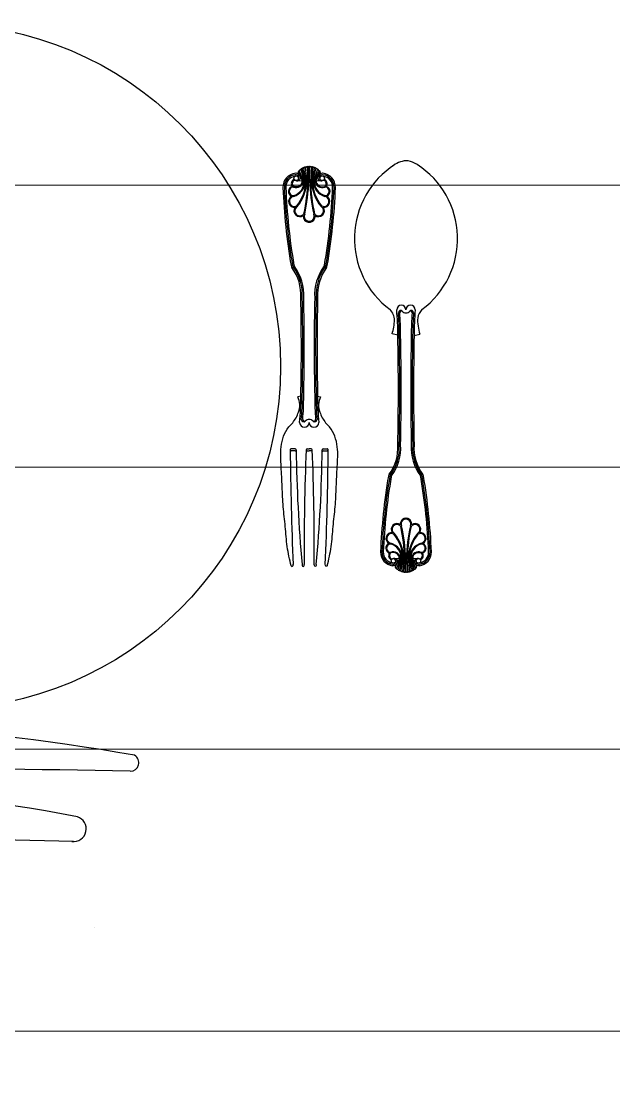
# Model space of a CAD drawing. Header units: millimetres. Extents: x -18512 to 101824, y -95768 to 52898.
# Drawn here: x 32103.4 to 32313.5, y -51470.8 to -51094.3 of the extents above; entities that cross this region are included whole.
import ezdxf

# ---------------------------------------------------------------- set-up
doc = ezdxf.new("R2010")
doc.units = ezdxf.units.MM
doc.header["$LTSCALE"] = 25
doc.layers.add('1547 I-StB-p-00-GA$0$WD-FURNITURE-DETAIL', color=126, linetype='Continuous')
doc.layers.add('wood flooring', color=8, linetype='Continuous', lineweight=13)

msp = doc.modelspace()

# ---------------------------------------------------------------- hatches: boundary and pattern name
at = {"layer": 'wood flooring'}
h = msp.add_hatch(dxfattribs=at)
h.set_pattern_fill('_USER', color=256, scale=100, pattern_type=0)
h.set_pattern_definition([(360, (338285.01, 171947.46), (-2e-14, 100), [])])
h.paths.add_polyline_path([(33755.49, -49171.88), (31012.89, -49171.88), (31012.89, -49811.47), (31012.89, -62446.88), (32698.09, -62446.88), (32698.09, -63146.88), (33808.09, -63146.88)])

# ---------------------------------------------------------------- linework, layer by layer
at = {"layer": '1547 I-StB-p-00-GA$0$WD-FURNITURE-DETAIL'}
for p, q in [((32204.37, -51150.99), (32203.61, -51146.44)), ((32204.69, -51151), (32204.15, -51146.26)), ((32204.69, -51146.14), (32205, -51151.01)), ((32205.31, -51151.01), (32205.21, -51146.08)), ((32205.62, -51151.01), (32205.72, -51146.08)), ((32206.25, -51146.14), (32205.94, -51151.01)), ((32206.25, -51151), (32206.79, -51146.26)), ((32206.56, -51150.99), (32207.33, -51146.44)), ((32203.13, -51150.91), (32201.66, -51147.88)), ((32203.44, -51150.94), (32202.08, -51147.43)), ((32203.75, -51150.96), (32202.56, -51147.03)), ((32204.06, -51150.98), (32203.07, -51146.7)), ((32206.88, -51150.98), (32207.86, -51146.7)), ((32207.19, -51150.96), (32208.38, -51147.03)), ((32207.49, -51150.94), (32208.86, -51147.43)), ((32207.8, -51150.91), (32209.28, -51147.88)), ((32208.75, -51150.8), (32208.75, -51150.42)), ((32236.91, -51205.7), (32234.84, -51205.22)), ((32242.65, -51205.72), (32244.73, -51205.25)), ((32202.5, -51227.31), (32201.43, -51227.56)), ((32208.43, -51227.31), (32209.5, -51227.56)), ((32200.52, -51245.98), (32199.1, -51245.98)), ((32200.52, -51246.69), (32199.1, -51246.69)), ((32204.75, -51245.98), (32205.47, -51245.98)), ((32204.75, -51246.69), (32205.47, -51246.69)), ((32206.19, -51245.98), (32205.47, -51245.98)), ((32206.19, -51246.69), (32205.47, -51246.69)), ((32210.42, -51245.98), (32211.83, -51245.98)), ((32210.42, -51246.69), (32211.83, -51246.69)), ((32237.52, -51284.83), (32236.09, -51287.76)), ((32237.82, -51284.8), (32236.5, -51288.2)), ((32236.6, -51284.93), (32236.6, -51285.3)), ((32238.12, -51284.78), (32236.97, -51288.59)), ((32238.42, -51284.76), (32237.47, -51288.9)), ((32238.72, -51284.75), (32237.98, -51289.15)), ((32239.03, -51284.74), (32238.51, -51289.33)), ((32239.03, -51289.44), (32239.33, -51284.73)), ((32239.63, -51284.73), (32239.53, -51289.5)), ((32239.93, -51284.73), (32240.03, -51289.5)), ((32240.54, -51289.44), (32240.24, -51284.73)), ((32240.54, -51284.74), (32241.06, -51289.33)), ((32240.84, -51284.75), (32241.58, -51289.15)), ((32241.14, -51284.76), (32242.1, -51288.9)), ((32241.45, -51284.78), (32242.6, -51288.59)), ((32241.74, -51284.8), (32243.06, -51288.2)), ((32242.04, -51284.83), (32243.47, -51287.76)), ((32129.16, -51415.68), (32129.16, -51415.68))]:
    msp.add_line(p, q, dxfattribs=at)
for centre, radius in [((32073.71, -51216.77), 121.62), ((32200.87, -51150), 0.807), ((32210.07, -51150), 0.807), ((32235.33, -51285.71), 0.781), ((32244.23, -51285.71), 0.781)]:
    msp.add_circle(centre, radius, dxfattribs=at)
for centre, radius, start, end in [((32203.34, -51146.57), 0.296, 25.6051, 205.6051), ((32203.88, -51146.35), 0.286, 18.8358, 198.8358), ((32204.42, -51146.2), 0.275, 12.3176, 192.3176), ((32204.95, -51146.11), 0.264, 6.0524, 186.0524), ((32205.47, -51146.08), 0.256, 357.6708, 182.3292), ((32205.99, -51146.11), 0.264, 353.9476, 173.9476), ((32206.52, -51146.2), 0.275, 347.6824, 167.6824), ((32207.06, -51146.35), 0.286, 341.1642, 161.1642), ((32207.59, -51146.57), 0.296, 334.3949, 154.3949), ((32252.81, -51171.45), 31.32, 122.9446, 233.3931), ((32240.56, -51152.59), 8.83, 95.0485, 130.1912), ((32239.78, -51149.74), 5.94, 59.5375, 90), ((32239.01, -51152.59), 8.83, 56.802, 64.586), ((32226.76, -51171.45), 31.32, 306.6069, 57.0554), ((32201.04, -51153.11), 4.9, 94.3291, 182.1871), ((32201.02, -51153.1), 4.36, 94.0194, 182.3201), ((32201.02, -51153.1), 3.85, 97.7931, 182.3201), ((32201.18, -51149.73), 1.21, 213.9169, 31.3825), ((32200.7, -51149.98), 1.75, 30.1422, 101.3169), ((32200.7, -51149.98), 1.23, 30.1422, 101.7756), ((32200.77, -51149.74), 1.06, 275.2135, 20.9162), ((32205.47, -51151.01), 4.93, 140.6522, 147.2798), ((32201.87, -51147.65), 0.312, 47.0286, 227.0286), ((32202.32, -51147.23), 0.312, 39.7805, 219.7805), ((32202.82, -51146.86), 0.305, 32.6037, 212.6037), ((32208.12, -51146.86), 0.305, 327.3963, 147.3963), ((32208.62, -51147.23), 0.312, 320.2195, 140.2195), ((32209.75, -51149.73), 1.21, 148.6175, 326.0831), ((32210.23, -51149.98), 1.75, 78.6831, 149.8578), ((32209.07, -51147.65), 0.312, 312.9714, 132.9714), ((32210.16, -51149.74), 1.06, 159.0838, 264.7865), ((32210.23, -51149.98), 1.23, 90.3267, 149.8578), ((32205.47, -51151.01), 4.93, 32.7202, 39.3478), ((32209.92, -51153.1), 4.36, 357.6799, 85.9806), ((32209.89, -51153.11), 4.9, 357.8129, 85.6709), ((32209.92, -51153.1), 3.85, 357.6799, 82.2069), ((32415.35, -51144.38), 219.38, 182.3287, 189.6075), ((32415.35, -51144.38), 219.38, 182.3287, 189.6075), ((32415.35, -51144.38), 218.87, 182.3287, 189.6075), ((32415.35, -51144.38), 218.36, 182.3287, 189.6075), ((32199.89, -51154.63), 1.82, 104.7229, 250.476), ((32199.89, -51154.63), 1.82, 104.7229, 250.476), ((32199.89, -51154.63), 1.51, 90.441, 271.2158), ((32199.89, -51154.63), 1.51, 90.441, 271.2158), ((32200.74, -51151.93), 1.62, 110.2859, 215.5944), ((32200.74, -51151.93), 1.62, 110.2859, 215.5944), ((32200.74, -51151.93), 1.31, 104.6867, 215.5944), ((32200.66, -51151.84), 1.2, 102.0648, 234.4147), ((32200.18, -51152.3), 0.637, 217.3656, 248.0771), ((32200.82, -51150.67), 2.63, 248.8921, 354.1994), ((32198.39, -51151.01), 5.67, 285.7123, 0.0035), ((32198.38, -51151), 5.37, 286.6588, 359.9601), ((32200.83, -51150.68), 2.31, 248.0096, 354.1924), ((32189.42, -51150.36), 14.96, 321.027, 357.5336), ((32189.44, -51150.37), 15.26, 320.7621, 357.6048), ((32205.22, -51128.21), 22.8, 261.4617, 270.6145), ((32142.78, -51149.26), 62.24, 347.6233, 358.3916), ((32143.12, -51149.29), 62.22, 347.4834, 358.4221), ((32205.71, -51128.21), 22.8, 269.3855, 278.5383), ((32267.82, -51149.29), 62.21, 181.5774, 192.5171), ((32268.15, -51149.26), 62.24, 181.6084, 192.3767), ((32221.49, -51150.37), 15.26, 182.3764, 219.2379), ((32221.51, -51150.36), 14.96, 182.4108, 218.973), ((32212.55, -51151.01), 5.67, 179.7101, 254.2877), ((32212.56, -51151), 5.37, 179.5437, 253.3412), ((32210.12, -51150.66), 2.64, 186.0407, 290.999), ((32210.2, -51150.6), 2.42, 187.2763, 288.975), ((32210.2, -51151.93), 1.31, 324.4056, 75.3133), ((32210.2, -51151.93), 1.62, 324.4056, 69.7141), ((31995.59, -51144.38), 218.36, 350.3925, 357.6713), ((32210.75, -51152.3), 0.637, 291.9229, 322.6344), ((32211.05, -51154.63), 1.51, 268.7842, 89.559), ((31995.59, -51144.38), 218.87, 350.3925, 357.6713), ((32211.05, -51154.63), 1.82, 289.524, 75.2771), ((31995.59, -51144.38), 219.38, 350.3925, 357.6713), ((31995.59, -51144.38), 219.38, 350.3925, 357.6713), ((32200.22, -51158.22), 2.08, 116.7327, 277.7375), ((32200.22, -51158.22), 2.08, 116.7327, 277.7375), ((32200.22, -51158.22), 1.77, 99.4408, 298.3667), ((32200.22, -51158.22), 1.77, 99.4408, 298.3667), ((32210.72, -51158.22), 1.77, 241.6333, 80.5592), ((32210.72, -51158.22), 2.08, 262.2625, 63.2673), ((32202.15, -51161.55), 2.08, 142.4008, 307.1014), ((32202.15, -51161.55), 1.77, 120.0692, 323.7864), ((32208.79, -51161.55), 1.77, 216.2136, 59.9308), ((32208.79, -51161.55), 2.08, 232.8986, 37.5992), ((32205.47, -51163.51), 2.08, 180, 8.2353), ((32205.47, -51163.51), 2.08, 171.7647, 0), ((32205.47, -51163.51), 1.77, 180, 24.5694), ((32205.47, -51163.51), 1.77, 155.4306, 0), ((32200.72, -51180.72), 1.69, 189.6075, 216.0807), ((32185.94, -51191.48), 16.59, 356.7828, 36.0807), ((32200.72, -51180.72), 1.19, 189.6075, 216.0807), ((32185.94, -51191.48), 17.1, 356.7828, 36.0807), ((32200.72, -51180.72), 0.678, 189.6075, 216.0807), ((32185.94, -51191.48), 17.6, 356.7828, 36.0807), ((32224.99, -51191.48), 17.6, 143.9193, 183.2172), ((32224.99, -51191.48), 17.1, 143.9193, 183.2172), ((32224.99, -51191.48), 16.59, 143.9193, 183.2172), ((32210.22, -51180.72), 0.678, 323.9193, 350.3925), ((32210.22, -51180.72), 1.19, 323.9193, 350.3925), ((32210.22, -51180.72), 1.69, 323.9193, 350.3925), ((31368.17, -51209.95), 834.52, 358.80818, 1.20425), ((31368.18, -51209.95), 835.01, 358.80826, 1.20416), ((31368.19, -51209.95), 835.51, 358.80835, 1.20408), ((33042.75, -51209.86), 835.51, 178.80214, 181.19786), ((33042.76, -51209.86), 835.01, 178.80205, 181.19795), ((33042.77, -51209.86), 834.52, 178.80197, 181.19803), ((32238.14, -51196.69), 1.64, 0, 180), ((32241.42, -51196.69), 1.64, 0, 180), ((32230.4, -51200.33), 5.28, 359.4699, 44.9757), ((32134.99, -51205.82), 101.92, 0.0641, 5.141), ((32237.87, -51197.7), 0.791, 45.5442, 178.5176), ((32134.99, -51205.82), 102.42, 0.0641, 4.5562), ((32238.2, -51197.73), 0.624, 66.4092, 175.9707), ((32134.99, -51205.82), 102.91, 0.0641, 4.5301), ((32239.76, -51195.99), 1.76, 220.7854, 270.7609), ((32239.81, -51195.99), 1.76, 269.2391, 319.2146), ((32239.81, -51195.99), 1.76, 269.2391, 319.2146), ((32241.37, -51197.73), 0.624, 4.0293, 113.5908), ((32241.69, -51197.7), 0.791, 1.4824, 134.4558), ((32344.57, -51205.82), 102.91, 175.4699, 179.9359), ((32344.57, -51205.82), 102.91, 175.4699, 179.9359), ((32344.57, -51205.82), 102.42, 175.4438, 179.9359), ((32344.57, -51205.82), 101.92, 174.859, 179.9359), ((32249.17, -51200.33), 5.28, 135.0243, 171.0248), ((32221.25, -51200.38), 14.43, 340.3761, 0.612), ((32258.35, -51200.48), 14.43, 176.0986, 199.2872), ((31163.33, -51225.18), 1073.76, 358.96086, 1.03914), ((31163.33, -51225.18), 1074.25, 358.96086, 1.03914), ((31163.33, -51225.18), 1074.74, 358.96086, 1.03914), ((33316.23, -51225.08), 1074.74, 178.96625, 181.04453), ((33316.23, -51225.08), 1074.25, 178.96625, 181.04453), ((33316.23, -51225.08), 1073.76, 178.96625, 181.04453), ((32195.78, -51230.52), 6.38, 337.4404, 27.6869), ((32097.21, -51227.19), 105.29, 354.859, 359.9359), ((32097.21, -51227.19), 105.8, 355.4438, 359.9359), ((32097.21, -51227.19), 106.31, 355.4699, 359.9359), ((32097.21, -51227.19), 106.31, 355.4699, 359.9359), ((32313.72, -51227.19), 106.31, 180.0641, 184.5301), ((32313.72, -51227.19), 105.8, 180.0641, 184.5562), ((32313.72, -51227.19), 105.29, 180.0641, 185.141), ((32215.16, -51230.52), 6.38, 152.3131, 202.5596), ((32190.11, -51229.1), 12.19, 321.3201, 341.4767), ((32220.82, -51229.1), 12.19, 198.5233, 218.6799), ((32203.77, -51236.63), 1.69, 180, 0), ((32203.49, -51235.57), 0.817, 181.4824, 314.4558), ((32203.83, -51235.54), 0.645, 184.0293, 293.5908), ((32205.44, -51237.35), 1.82, 89.2391, 139.2146), ((32205.44, -51237.35), 1.82, 89.2391, 139.2146), ((32205.49, -51237.35), 1.82, 40.7854, 90.7609), ((32207.16, -51236.63), 1.69, 180, 0), ((32207.11, -51235.54), 0.645, 246.4092, 355.9707), ((32207.44, -51235.57), 0.817, 225.5442, 358.5176), ((32199.1, -51246.33), 0.354, 90, 180.5226), ((33382.7, -51236.77), 1183.99, 180.46292, 182.43208), ((32199.1, -51247.03), 0.344, 89.3186, 182.1638), ((32200.52, -51246.33), 0.354, 0.7284, 90), ((32200.51, -51247.05), 0.368, 2.9546, 89.0812), ((32704.92, -51240.93), 504.08, 180.613, 185.2447), ((33036.7, -51280.84), 833.02, 177.62469, 180.42439), ((32204.77, -51247.1), 0.413, 93.2459, 169.6012), ((32204.75, -51246.33), 0.354, 90, 177.5471), ((32206.19, -51246.33), 0.354, 2.4529, 90), ((32206.17, -51247.1), 0.413, 10.3988, 86.7541), ((31374.24, -51280.84), 833.02, 359.57561, 2.37531), ((31706.01, -51240.93), 504.08, 354.7553, 359.387), ((32210.42, -51247.05), 0.368, 90.9188, 177.0454), ((32210.42, -51246.33), 0.354, 90, 179.2716), ((31028.24, -51236.77), 1183.99, 357.56792, 359.53708), ((32211.83, -51246.33), 0.354, 359.4774, 90), ((32211.84, -51247.03), 0.344, 357.8362, 90.6814), ((32220.88, -51245.55), 16.06, 323.9193, 3.2172), ((32220.88, -51245.55), 16.55, 323.9193, 3.2172), ((32220.88, -51245.55), 17.04, 323.9193, 3.2172), ((32258.68, -51245.55), 17.04, 176.7828, 216.0807), ((32258.68, -51245.55), 16.55, 176.7828, 216.0807), ((32258.68, -51245.55), 16.06, 176.7828, 216.0807), ((32235.18, -51255.97), 1.64, 143.9193, 170.3925), ((32235.18, -51255.97), 1.15, 143.9193, 170.3925), ((32235.18, -51255.97), 0.656, 143.9193, 170.3925), ((32244.38, -51255.97), 0.656, 9.6075, 36.0807), ((32244.38, -51255.97), 1.15, 9.6075, 36.0807), ((32244.38, -51255.97), 1.64, 9.6075, 36.0807), ((32442.95, -51291.14), 212.37, 170.3925, 177.6713), ((32442.95, -51291.14), 212.37, 170.3925, 177.6713), ((32442.95, -51291.14), 211.87, 170.3925, 177.6713), ((32442.95, -51291.14), 211.38, 170.3925, 177.6713), ((32036.61, -51291.14), 211.38, 2.3287, 9.6075), ((32036.61, -51291.14), 211.87, 2.3287, 9.6075), ((32036.61, -51291.14), 212.37, 2.3287, 9.6075), ((32036.61, -51291.14), 212.37, 2.3287, 9.6075), ((32239.78, -51272.63), 2.02, 0, 188.2353), ((32239.78, -51272.63), 2.02, 351.7647, 180), ((32236.57, -51274.52), 2.02, 52.8986, 217.5992), ((32236.57, -51274.52), 1.72, 36.2136, 239.9308), ((32179.1, -51286.42), 60.25, 1.6084, 12.3767), ((32239.78, -51272.63), 1.72, 0, 204.5694), ((32239.78, -51272.63), 1.72, 335.4306, 180), ((32179.43, -51286.39), 60.23, 1.5774, 12.5171), ((32300.14, -51286.39), 60.23, 167.4834, 178.4221), ((32300.46, -51286.42), 60.25, 167.6233, 178.3916), ((32243, -51274.52), 1.72, 300.0692, 143.7864), ((32243, -51274.52), 2.02, 322.4008, 127.1014), ((32234.7, -51277.75), 2.02, 82.2625, 243.2673), ((32234.7, -51277.75), 1.72, 61.6333, 260.5592), ((32224.25, -51285.36), 14.49, 2.4108, 38.973), ((32224.27, -51285.35), 14.77, 2.3764, 39.2379), ((32255.3, -51285.35), 14.77, 140.7621, 177.6048), ((32255.31, -51285.36), 14.49, 141.027, 177.5336), ((32244.87, -51277.75), 1.72, 279.4408, 118.3667), ((32244.87, -51277.75), 1.72, 279.4408, 118.3667), ((32244.87, -51277.75), 2.02, 296.7327, 97.7375), ((32244.87, -51277.75), 2.02, 296.7327, 97.7375), ((32234.38, -51281.22), 1.77, 109.524, 255.2771), ((32234.38, -51281.22), 1.46, 88.7842, 269.559), ((32232.92, -51284.74), 5.2, 359.5437, 73.3412), ((32232.93, -51284.73), 5.49, 359.7101, 74.2877), ((32246.64, -51284.73), 5.49, 105.7123, 180.0035), ((32246.64, -51284.74), 5.2, 106.6588, 179.9601), ((32245.18, -51281.22), 1.46, 270.441, 91.2158), ((32245.18, -51281.22), 1.46, 270.441, 91.2158), ((32245.18, -51281.22), 1.77, 284.7229, 70.476), ((32245.18, -51281.22), 1.77, 284.7229, 70.476), ((32235.5, -51282.7), 4.74, 177.8129, 265.6709), ((32235.47, -51282.7), 4.22, 177.6799, 265.9806), ((32235.47, -51282.7), 3.73, 177.6799, 262.2069), ((32235.2, -51283.84), 1.57, 144.4056, 249.7141), ((32235.2, -51283.84), 1.26, 144.4056, 255.3133), ((32234.67, -51283.48), 0.616, 111.9229, 142.6344), ((32235.28, -51285.07), 2.55, 6.0407, 110.999), ((32235.2, -51285.12), 2.34, 7.2763, 108.975), ((32235.64, -51285.97), 1.17, 328.6175, 146.0831), ((32235.24, -51285.96), 1.03, 339.0838, 84.7865), ((32239.55, -51306.8), 22.07, 89.3855, 98.5383), ((32240.02, -51306.8), 22.07, 81.4617, 90.6145), ((32244.28, -51285.06), 2.54, 68.8921, 174.1994), ((32244.28, -51285.05), 2.24, 68.0096, 174.1924), ((32243.93, -51285.97), 1.17, 33.9169, 211.3825), ((32244.33, -51285.96), 1.03, 95.2135, 200.9162), ((32244.09, -51282.7), 4.22, 274.0194, 2.3201), ((32244.07, -51282.7), 4.74, 274.3291, 2.1871), ((32244.09, -51282.7), 3.73, 277.7931, 2.3201), ((32244.44, -51283.93), 1.16, 282.0648, 54.4147), ((32244.36, -51283.84), 1.26, 284.6867, 35.5944), ((32244.36, -51283.84), 1.57, 290.2859, 35.5944), ((32244.36, -51283.84), 1.57, 290.2859, 35.5944), ((32244.9, -51283.48), 0.616, 37.3656, 68.0771), ((32235.17, -51285.72), 1.7, 258.6831, 329.8578), ((32235.17, -51285.72), 1.19, 270.3267, 329.8578), ((32239.78, -51284.73), 4.77, 212.7202, 219.3478), ((32236.3, -51287.98), 0.302, 132.9714, 312.9714), ((32236.74, -51288.39), 0.302, 140.2195, 320.2195), ((32237.22, -51288.75), 0.296, 147.3963, 327.3963), ((32237.72, -51289.03), 0.287, 154.3949, 334.3949), ((32238.24, -51289.24), 0.277, 161.1642, 341.1642), ((32238.77, -51289.39), 0.266, 167.6824, 347.6824), ((32239.28, -51289.47), 0.256, 173.9476, 353.9476), ((32239.78, -51289.5), 0.248, 177.6708, 2.3292), ((32240.28, -51289.47), 0.256, 186.0524, 6.0524), ((32240.8, -51289.39), 0.266, 192.3176, 12.3176), ((32241.32, -51289.24), 0.277, 198.8358, 18.8358), ((32241.84, -51289.03), 0.287, 205.6051, 25.6051), ((32242.35, -51288.75), 0.296, 212.6037, 32.6037), ((32242.83, -51288.39), 0.302, 219.7805, 39.7805), ((32244.39, -51285.72), 1.7, 210.1422, 281.3169), ((32243.27, -51287.98), 0.302, 227.0286, 47.0286), ((32244.39, -51285.72), 1.19, 210.1422, 281.7756), ((32239.78, -51284.73), 4.77, 320.6522, 327.2798), ((32002.7, -52159.72), 817.28, 80.07762, 93.61865), ((32142.06, -51357.28), 3, 268.9859, 60.7532), ((32043.61, -56457.91), 5098.58, 88.89418, 91.13621), ((32010.72, -51963.59), 597.8, 79.14971, 96.76851), ((32121.9, -51380.78), 4.51, 262.5772, 72.5854), ((31997.16, -56239.49), 4855.79, 88.52796, 90.47577)]:
    msp.add_arc(centre, radius, start, end, dxfattribs=at)
for centre, major_axis, ratio, start_param, end_param in [((32199.36, -51287.01), (0, 0.707), 0.592719, 2.305035, 4.854822), ((32203.33, -51287.01), (0, -0.707), 0.525862, 4.712389, 7.853982)]:
    msp.add_ellipse(centre, major_axis=major_axis, ratio=ratio, start_param=start_param, end_param=end_param, dxfattribs=at)
at = {"layer": '1547 I-StB-p-00-GA$0$WD-FURNITURE-DETAIL', "extrusion": (0, 0, -1)}
for centre, ratio, start_param, end_param in [((32207.61, -51287.01), 0.525862, 4.712389, 7.853982), ((32211.58, -51287.01), 0.592719, -0.836557, 1.713229)]:
    msp.add_ellipse(centre, major_axis=(0, -0.707), ratio=ratio, start_param=start_param, end_param=end_param, dxfattribs=at)
at = {"layer": '1547 I-StB-p-00-GA$0$WD-FURNITURE-DETAIL'}
for points in [[(32199.05, -51287.49), (32198.53, -51285.22), (32197.5, -51280.63), (32197.05, -51273.56), (32196.18, -51266.51), (32195.86, -51259.42), (32195.57, -51252.34), (32195.03, -51245.14), (32196.88, -51239.46), (32199.15, -51237.2), (32199.63, -51236.72)], [(32211.89, -51287.49), (32212.41, -51285.22), (32213.44, -51280.63), (32213.89, -51273.56), (32214.76, -51266.51), (32215.08, -51259.42), (32215.37, -51252.34), (32215.91, -51245.14), (32214.06, -51239.46), (32211.78, -51237.2), (32211.3, -51236.72)]]:
    msp.add_open_spline(points, degree=3, knots=[0.294726, 0.294726, 0.294726, 0.294726, 8.898289, 17.667298, 26.436307, 35.172697, 43.900914, 52.62913, 61.961467, 64.457874, 64.457874, 64.457874, 64.457874], dxfattribs=at)

doc.saveas('drawing.dxf')
